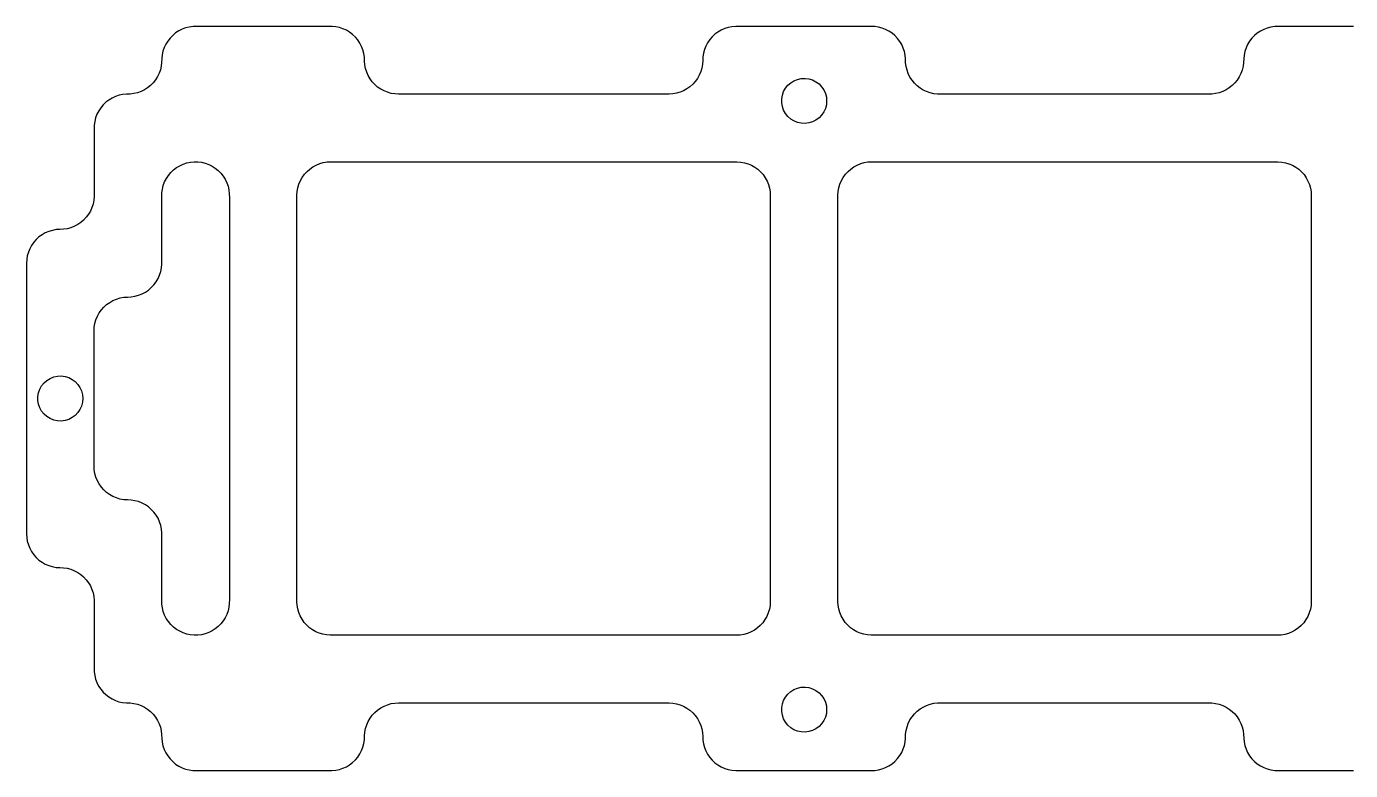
# Model space of a CAD drawing. Header units: millimetres. Extents: x -294.3 to -218.7, y -179.1 to -105.3.
# Drawn here: x -294.3 to -259.06, y -179.1 to -159.3 of the extents above; entities that cross this region are included whole.
import ezdxf

# ---------------------------------------------------------------- set-up
doc = ezdxf.new("R2010")
doc.units = ezdxf.units.MM

msp = doc.modelspace()

# ---------------------------------------------------------------- linework, layer by layer
for points in [[(-258.975, -159.3), (-259.075, -159.3), (-259.175, -159.3), (-259.275, -159.3), (-259.375, -159.3), (-259.475, -159.3), (-259.575, -159.3), (-259.675, -159.3), (-259.775, -159.3), (-259.875, -159.3), (-259.975, -159.3), (-260.075, -159.3), (-260.175, -159.3), (-260.275, -159.3), (-260.375, -159.3), (-260.475, -159.3), (-260.575, -159.3), (-260.675, -159.3), (-260.775, -159.3), (-260.875, -159.3), (-260.975, -159.3), (-261.075, -159.303), (-261.174, -159.317), (-261.271, -159.342), (-261.364, -159.377), (-261.453, -159.422), (-261.537, -159.478), (-261.613, -159.541), (-261.683, -159.614), (-261.744, -159.693), (-261.795, -159.778), (-261.837, -159.869), (-261.869, -159.964), (-261.889, -160.062), (-261.899, -160.161), (-261.902, -160.261), (-261.914, -160.36), (-261.938, -160.458), (-261.972, -160.552), (-262.016, -160.641), (-262.069, -160.726), (-262.132, -160.803), (-262.203, -160.874), (-262.282, -160.936), (-262.366, -160.989), (-262.457, -161.032), (-262.551, -161.065), (-262.648, -161.087), (-262.748, -161.098), (-262.848, -161.1), (-262.948, -161.1), (-263.048, -161.1), (-263.148, -161.1), (-263.248, -161.1), (-263.348, -161.1), (-263.448, -161.1), (-263.548, -161.1), (-263.648, -161.1), (-263.748, -161.1), (-263.848, -161.1), (-263.948, -161.1), (-264.048, -161.1), (-264.148, -161.1), (-264.248, -161.1), (-264.348, -161.1), (-264.448, -161.1), (-264.548, -161.1), (-264.648, -161.1), (-264.748, -161.1), (-264.848, -161.1), (-264.948, -161.1), (-265.048, -161.1), (-265.148, -161.1), (-265.248, -161.1), (-265.348, -161.1), (-265.448, -161.1), (-265.548, -161.1), (-265.648, -161.1), (-265.748, -161.1), (-265.848, -161.1), (-265.948, -161.1), (-266.048, -161.1), (-266.148, -161.1), (-266.248, -161.1), (-266.348, -161.1), (-266.448, -161.1), (-266.548, -161.1), (-266.648, -161.1), (-266.748, -161.1), (-266.848, -161.1), (-266.948, -161.1), (-267.048, -161.1), (-267.148, -161.1), (-267.248, -161.1), (-267.348, -161.1), (-267.448, -161.1), (-267.548, -161.1), (-267.648, -161.1), (-267.748, -161.1), (-267.848, -161.1), (-267.948, -161.1), (-268.048, -161.1), (-268.148, -161.1), (-268.248, -161.1), (-268.348, -161.1), (-268.448, -161.1), (-268.548, -161.1), (-268.648, -161.1), (-268.748, -161.1), (-268.848, -161.1), (-268.948, -161.1), (-269.048, -161.1), (-269.148, -161.1), (-269.248, -161.1), (-269.348, -161.1), (-269.448, -161.1), (-269.548, -161.1), (-269.648, -161.1), (-269.748, -161.1), (-269.848, -161.1), (-269.948, -161.1), (-270.048, -161.099), (-270.148, -161.088), (-270.245, -161.066), (-270.34, -161.033), (-270.43, -160.991), (-270.515, -160.938), (-270.594, -160.876), (-270.665, -160.806), (-270.728, -160.729), (-270.782, -160.645), (-270.827, -160.555), (-270.861, -160.462), (-270.885, -160.364), (-270.898, -160.265), (-270.901, -160.165), (-270.91, -160.066), (-270.93, -159.968), (-270.961, -159.873), (-271.003, -159.782), (-271.054, -159.696), (-271.115, -159.617), (-271.184, -159.544), (-271.26, -159.48), (-271.343, -159.425), (-271.432, -159.379), (-271.525, -159.343), (-271.622, -159.318), (-271.721, -159.303), (-271.821, -159.3), (-271.921, -159.3), (-272.021, -159.3), (-272.121, -159.3), (-272.221, -159.3), (-272.321, -159.3), (-272.421, -159.3), (-272.521, -159.3), (-272.621, -159.3), (-272.721, -159.3), (-272.821, -159.3), (-272.921, -159.3), (-273.021, -159.3), (-273.121, -159.3), (-273.221, -159.3), (-273.321, -159.3), (-273.421, -159.3), (-273.521, -159.3), (-273.621, -159.3), (-273.721, -159.3), (-273.821, -159.3), (-273.921, -159.3), (-274.021, -159.3), (-274.121, -159.3), (-274.221, -159.3), (-274.321, -159.3), (-274.421, -159.3), (-274.521, -159.3), (-274.621, -159.3), (-274.721, -159.3), (-274.821, -159.3), (-274.921, -159.3), (-275.021, -159.3), (-275.121, -159.3), (-275.221, -159.3), (-275.321, -159.3), (-275.421, -159.3), (-275.521, -159.308), (-275.619, -159.327), (-275.714, -159.357), (-275.806, -159.397), (-275.893, -159.447), (-275.973, -159.506), (-276.047, -159.574), (-276.112, -159.649), (-276.169, -159.732), (-276.216, -159.82), (-276.253, -159.913), (-276.28, -160.009), (-276.295, -160.108), (-276.3, -160.208), (-276.306, -160.307), (-276.324, -160.406), (-276.352, -160.502), (-276.391, -160.594), (-276.439, -160.681), (-276.497, -160.763), (-276.564, -160.837), (-276.639, -160.904), (-276.72, -160.961), (-276.808, -161.01), (-276.9, -161.048), (-276.996, -161.077), (-277.094, -161.094), (-277.194, -161.1), (-277.294, -161.1), (-277.394, -161.1), (-277.494, -161.1), (-277.594, -161.1), (-277.694, -161.1), (-277.794, -161.1), (-277.894, -161.1), (-277.994, -161.1), (-278.094, -161.1), (-278.194, -161.1), (-278.294, -161.1), (-278.394, -161.1), (-278.494, -161.1), (-278.594, -161.1), (-278.694, -161.1), (-278.794, -161.1), (-278.894, -161.1), (-278.994, -161.1), (-279.094, -161.1), (-279.194, -161.1), (-279.294, -161.1), (-279.394, -161.1), (-279.494, -161.1), (-279.594, -161.1), (-279.694, -161.1), (-279.794, -161.1), (-279.894, -161.1), (-279.994, -161.1), (-280.094, -161.1), (-280.194, -161.1), (-280.294, -161.1), (-280.394, -161.1), (-280.494, -161.1), (-280.594, -161.1), (-280.694, -161.1), (-280.794, -161.1), (-280.894, -161.1), (-280.994, -161.1), (-281.094, -161.1), (-281.194, -161.1), (-281.294, -161.1), (-281.394, -161.1), (-281.494, -161.1), (-281.594, -161.1), (-281.694, -161.1), (-281.794, -161.1), (-281.894, -161.1), (-281.994, -161.1), (-282.094, -161.1), (-282.194, -161.1), (-282.294, -161.1), (-282.394, -161.1), (-282.494, -161.1), (-282.594, -161.1), (-282.694, -161.1), (-282.794, -161.1), (-282.894, -161.1), (-282.994, -161.1), (-283.094, -161.1), (-283.194, -161.1), (-283.294, -161.1), (-283.394, -161.1), (-283.494, -161.1), (-283.594, -161.1), (-283.694, -161.1), (-283.794, -161.1), (-283.894, -161.1), (-283.994, -161.1), (-284.094, -161.1), (-284.194, -161.1), (-284.294, -161.1), (-284.394, -161.1), (-284.494, -161.095), (-284.593, -161.079), (-284.689, -161.052), (-284.782, -161.015), (-284.87, -160.968), (-284.952, -160.911), (-285.028, -160.845), (-285.095, -160.771), (-285.154, -160.691), (-285.204, -160.604), (-285.244, -160.512), (-285.273, -160.417), (-285.292, -160.319), (-285.3, -160.219), (-285.304, -160.119), (-285.318, -160.02), (-285.343, -159.924), (-285.379, -159.83), (-285.425, -159.742), (-285.481, -159.659), (-285.546, -159.582), (-285.618, -159.513), (-285.698, -159.453), (-285.784, -159.402), (-285.875, -159.361), (-285.97, -159.33), (-286.068, -159.31), (-286.167, -159.301), (-286.267, -159.3), (-286.367, -159.3), (-286.467, -159.3), (-286.567, -159.3), (-286.667, -159.3), (-286.767, -159.3), (-286.867, -159.3), (-286.967, -159.3), (-287.067, -159.3), (-287.167, -159.3), (-287.267, -159.3), (-287.367, -159.3), (-287.467, -159.3), (-287.567, -159.3), (-287.667, -159.3), (-287.767, -159.3), (-287.867, -159.3), (-287.967, -159.3), (-288.067, -159.3), (-288.167, -159.3), (-288.267, -159.3), (-288.367, -159.3), (-288.467, -159.3), (-288.567, -159.3), (-288.667, -159.3), (-288.767, -159.3), (-288.867, -159.3), (-288.967, -159.3), (-289.067, -159.3), (-289.167, -159.3), (-289.267, -159.3), (-289.367, -159.3), (-289.467, -159.3), (-289.568, -159.3), (-289.668, -159.3), (-289.768, -159.3), (-289.867, -159.303), (-289.967, -159.316), (-290.064, -159.339), (-290.157, -159.374), (-290.247, -159.419), (-290.331, -159.473), (-290.408, -159.536), (-290.478, -159.608), (-290.539, -159.687), (-290.592, -159.772), (-290.634, -159.862), (-290.667, -159.957), (-290.688, -160.055), (-290.699, -160.154), (-290.702, -160.254), (-290.713, -160.353), (-290.736, -160.451), (-290.769, -160.545), (-290.812, -160.635), (-290.865, -160.72), (-290.927, -160.798), (-290.998, -160.869), (-291.076, -160.931), (-291.16, -160.985), (-291.25, -161.029), (-291.344, -161.063), (-291.441, -161.086), (-291.54, -161.098), (-291.64, -161.101), (-291.74, -161.111), (-291.837, -161.132), (-291.932, -161.164), (-292.023, -161.206), (-292.108, -161.257), (-292.188, -161.318), (-292.26, -161.388), (-292.323, -161.465), (-292.378, -161.548), (-292.424, -161.637), (-292.459, -161.731), (-292.483, -161.828), (-292.497, -161.927), (-292.5, -162.027), (-292.5, -162.127), (-292.5, -162.227), (-292.5, -162.327), (-292.5, -162.427), (-292.5, -162.527), (-292.5, -162.627), (-292.5, -162.727), (-292.5, -162.827), (-292.5, -162.927), (-292.5, -163.027), (-292.5, -163.127), (-292.5, -163.227), (-292.5, -163.327), (-292.5, -163.427), (-292.5, -163.527), (-292.5, -163.627), (-292.5, -163.727), (-292.5, -163.827), (-292.509, -163.926), (-292.528, -164.024), (-292.559, -164.12), (-292.599, -164.211), (-292.65, -164.297), (-292.71, -164.377), (-292.778, -164.45), (-292.854, -164.515), (-292.937, -164.571), (-293.025, -164.618), (-293.118, -164.655), (-293.215, -164.681), (-293.313, -164.696), (-293.413, -164.7), (-293.513, -164.707), (-293.611, -164.725), (-293.707, -164.754), (-293.799, -164.793), (-293.886, -164.842), (-293.967, -164.901), (-294.041, -164.968), (-294.107, -165.043), (-294.164, -165.125), (-294.212, -165.213), (-294.25, -165.305), (-294.278, -165.401), (-294.294, -165.5), (-294.3, -165.6), (-294.3, -165.7), (-294.3, -165.8), (-294.3, -165.9), (-294.3, -166), (-294.3, -166.1), (-294.3, -166.2), (-294.3, -166.3), (-294.3, -166.4), (-294.3, -166.5), (-294.3, -166.6), (-294.3, -166.7), (-294.3, -166.8), (-294.3, -166.9), (-294.3, -167), (-294.3, -167.1), (-294.3, -167.2), (-294.3, -167.3), (-294.3, -167.4), (-294.3, -167.5), (-294.3, -167.6), (-294.3, -167.7), (-294.3, -167.8), (-294.3, -167.9), (-294.3, -168), (-294.3, -168.1), (-294.3, -168.2), (-294.3, -168.3), (-294.3, -168.4), (-294.3, -168.5), (-294.3, -168.6), (-294.3, -168.7), (-294.3, -168.8), (-294.3, -168.9), (-294.3, -169), (-294.3, -169.1), (-294.3, -169.2), (-294.3, -169.3), (-294.3, -169.4), (-294.3, -169.5), (-294.3, -169.6), (-294.3, -169.7), (-294.3, -169.8), (-294.3, -169.9), (-294.3, -170), (-294.3, -170.1), (-294.3, -170.2), (-294.3, -170.3), (-294.3, -170.4), (-294.3, -170.5), (-294.3, -170.6), (-294.3, -170.7), (-294.3, -170.8), (-294.3, -170.9), (-294.3, -171), (-294.3, -171.1), (-294.3, -171.2), (-294.3, -171.3), (-294.3, -171.4), (-294.3, -171.5), (-294.3, -171.6), (-294.3, -171.7), (-294.3, -171.8), (-294.3, -171.9)], [(-273.001, -161.28), (-273.009, -161.381), (-273.035, -161.48), (-273.077, -161.572), (-273.134, -161.657), (-273.204, -161.73), (-273.286, -161.79), (-273.377, -161.836), (-273.474, -161.866), (-273.575, -161.879), (-273.676, -161.875), (-273.776, -161.853), (-273.87, -161.815), (-273.956, -161.762), (-274.033, -161.695), (-274.097, -161.616), (-274.146, -161.527), (-274.18, -161.431), (-274.197, -161.331), (-274.197, -161.229), (-274.18, -161.129), (-274.146, -161.033), (-274.097, -160.944), (-274.033, -160.865), (-273.956, -160.798), (-273.87, -160.745), (-273.776, -160.707), (-273.676, -160.685), (-273.575, -160.681), (-273.474, -160.694), (-273.377, -160.724), (-273.286, -160.77), (-273.204, -160.83), (-273.134, -160.903), (-273.077, -160.988), (-273.035, -161.08), (-273.009, -161.179), (-273.001, -161.28)], [(-292.5, -171), (-292.5, -170.9), (-292.5, -170.8), (-292.5, -170.7), (-292.5, -170.6), (-292.5, -170.5), (-292.5, -170.4), (-292.5, -170.3), (-292.5, -170.2), (-292.5, -170.1), (-292.5, -170), (-292.5, -169.9), (-292.5, -169.8), (-292.5, -169.7), (-292.5, -169.6), (-292.5, -169.5), (-292.5, -169.399), (-292.5, -169.299), (-292.5, -169.199), (-292.5, -169.099), (-292.5, -168.999), (-292.5, -168.899), (-292.5, -168.799), (-292.5, -168.699), (-292.5, -168.599), (-292.5, -168.499), (-292.5, -168.399), (-292.5, -168.299), (-292.5, -168.199), (-292.5, -168.099), (-292.5, -167.999), (-292.5, -167.899), (-292.5, -167.799), (-292.5, -167.699), (-292.5, -167.599), (-292.5, -167.499), (-292.5, -167.399), (-292.494, -167.299), (-292.478, -167.2), (-292.45, -167.104), (-292.412, -167.012), (-292.364, -166.924), (-292.306, -166.842), (-292.24, -166.767), (-292.166, -166.7), (-292.085, -166.642), (-291.998, -166.593), (-291.906, -166.554), (-291.81, -166.525), (-291.712, -166.507), (-291.612, -166.5), (-291.512, -166.496), (-291.413, -166.48), (-291.317, -166.454), (-291.224, -166.418), (-291.135, -166.371), (-291.053, -166.315), (-290.977, -166.249), (-290.909, -166.176), (-290.849, -166.096), (-290.799, -166.01), (-290.758, -165.918), (-290.728, -165.823), (-290.709, -165.725), (-290.7, -165.625), (-290.7, -165.525), (-290.7, -165.425), (-290.7, -165.325), (-290.7, -165.225), (-290.7, -165.125), (-290.7, -165.025), (-290.7, -164.925), (-290.7, -164.825), (-290.7, -164.725), (-290.7, -164.625), (-290.7, -164.525), (-290.7, -164.425), (-290.7, -164.325), (-290.7, -164.225), (-290.7, -164.125), (-290.7, -164.025), (-290.7, -163.925), (-290.7, -163.825), (-290.697, -163.725), (-290.683, -163.626), (-290.658, -163.529), (-290.623, -163.435), (-290.577, -163.346), (-290.522, -163.263), (-290.458, -163.186), (-290.386, -163.117), (-290.307, -163.056), (-290.221, -163.005), (-290.13, -162.963), (-290.035, -162.931), (-289.937, -162.911), (-289.838, -162.901), (-289.738, -162.902), (-289.639, -162.915), (-289.542, -162.938), (-289.448, -162.972), (-289.358, -163.016), (-289.274, -163.07), (-289.196, -163.133), (-289.126, -163.204), (-289.064, -163.282), (-289.011, -163.367), (-288.968, -163.458), (-288.935, -163.552), (-288.913, -163.649), (-288.901, -163.749), (-288.9, -163.849), (-288.9, -163.949), (-288.9, -164.049), (-288.9, -164.149), (-288.9, -164.249), (-288.9, -164.349), (-288.9, -164.449), (-288.9, -164.549), (-288.9, -164.649), (-288.9, -164.749), (-288.9, -164.849), (-288.9, -164.949), (-288.9, -165.049), (-288.9, -165.149), (-288.9, -165.249), (-288.9, -165.349), (-288.9, -165.449), (-288.9, -165.549), (-288.9, -165.649), (-288.9, -165.749), (-288.9, -165.849), (-288.9, -165.95), (-288.9, -166.05), (-288.9, -166.15), (-288.9, -166.25), (-288.9, -166.35), (-288.9, -166.45), (-288.9, -166.55), (-288.9, -166.65), (-288.9, -166.75), (-288.9, -166.85), (-288.9, -166.95), (-288.9, -167.05), (-288.9, -167.15), (-288.9, -167.25), (-288.9, -167.35), (-288.9, -167.45), (-288.9, -167.55), (-288.9, -167.65), (-288.9, -167.75), (-288.9, -167.85), (-288.9, -167.95), (-288.9, -168.05), (-288.9, -168.15), (-288.9, -168.25), (-288.9, -168.35), (-288.9, -168.45), (-288.9, -168.55), (-288.9, -168.65), (-288.9, -168.75), (-288.9, -168.85), (-288.9, -168.951), (-288.9, -169.051), (-288.9, -169.151), (-288.9, -169.251), (-288.9, -169.351), (-288.9, -169.451), (-288.9, -169.551), (-288.9, -169.651), (-288.9, -169.751), (-288.9, -169.851), (-288.9, -169.951), (-288.9, -170.051), (-288.9, -170.151), (-288.9, -170.251), (-288.9, -170.351), (-288.9, -170.451), (-288.9, -170.551), (-288.9, -170.651), (-288.9, -170.751), (-288.9, -170.851), (-288.9, -170.951), (-288.9, -171.051), (-288.9, -171.151), (-288.9, -171.251), (-288.9, -171.351), (-288.9, -171.451), (-288.9, -171.551), (-288.9, -171.651), (-288.9, -171.751), (-288.9, -171.851), (-288.9, -171.952), (-288.9, -172.052), (-288.9, -172.152), (-288.9, -172.252), (-288.9, -172.352), (-288.9, -172.452), (-288.9, -172.552), (-288.9, -172.652), (-288.9, -172.752), (-288.9, -172.852), (-288.9, -172.952), (-288.9, -173.052), (-288.9, -173.152), (-288.9, -173.252), (-288.9, -173.352), (-288.9, -173.452), (-288.9, -173.552), (-288.9, -173.652), (-288.9, -173.752), (-288.9, -173.852), (-288.9, -173.952), (-288.9, -174.052), (-288.9, -174.152), (-288.9, -174.252), (-288.9, -174.352), (-288.9, -174.452), (-288.9, -174.552), (-288.902, -174.652), (-288.913, -174.752), (-288.935, -174.849), (-288.968, -174.944), (-289.011, -175.034), (-289.064, -175.119), (-289.126, -175.197), (-289.197, -175.268), (-289.275, -175.331), (-289.359, -175.384), (-289.449, -175.429), (-289.543, -175.462), (-289.64, -175.486), (-289.739, -175.498), (-289.839, -175.499), (-289.939, -175.489), (-290.036, -175.468), (-290.131, -175.437), (-290.222, -175.395), (-290.308, -175.343), (-290.387, -175.282), (-290.459, -175.213), (-290.523, -175.136), (-290.578, -175.053), (-290.623, -174.964), (-290.659, -174.87), (-290.683, -174.773), (-290.697, -174.674), (-290.7, -174.574), (-290.7, -174.474), (-290.7, -174.374), (-290.7, -174.274), (-290.7, -174.174), (-290.7, -174.074), (-290.7, -173.974), (-290.7, -173.874), (-290.7, -173.774), (-290.7, -173.674), (-290.7, -173.574), (-290.7, -173.474), (-290.7, -173.374), (-290.7, -173.274), (-290.7, -173.174), (-290.7, -173.074), (-290.7, -172.974), (-290.7, -172.874), (-290.7, -172.774), (-290.709, -172.674), (-290.728, -172.576), (-290.759, -172.481), (-290.799, -172.389), (-290.85, -172.303), (-290.91, -172.223), (-290.978, -172.15), (-291.054, -172.085), (-291.136, -172.029), (-291.225, -171.982), (-291.318, -171.945), (-291.415, -171.919), (-291.513, -171.904), (-291.613, -171.9), (-291.713, -171.893), (-291.811, -171.875), (-291.907, -171.846), (-291.999, -171.807), (-292.086, -171.757), (-292.167, -171.699), (-292.241, -171.632), (-292.307, -171.557), (-292.365, -171.475), (-292.413, -171.387), (-292.45, -171.295), (-292.478, -171.198), (-292.494, -171.1), (-292.5, -171)], [(-287.1, -174.6), (-287.1, -174.5), (-287.1, -174.4), (-287.1, -174.3), (-287.1, -174.2), (-287.1, -174.099), (-287.1, -173.999), (-287.1, -173.899), (-287.1, -173.799), (-287.1, -173.699), (-287.1, -173.599), (-287.1, -173.499), (-287.1, -173.399), (-287.1, -173.299), (-287.1, -173.198), (-287.1, -173.098), (-287.1, -172.998), (-287.1, -172.898), (-287.1, -172.798), (-287.1, -172.698), (-287.1, -172.598), (-287.1, -172.498), (-287.1, -172.398), (-287.1, -172.297), (-287.1, -172.197), (-287.1, -172.097), (-287.1, -171.997), (-287.1, -171.897), (-287.1, -171.797), (-287.1, -171.697), (-287.1, -171.597), (-287.1, -171.497), (-287.1, -171.396), (-287.1, -171.296), (-287.1, -171.196), (-287.1, -171.096), (-287.1, -170.996), (-287.1, -170.896), (-287.1, -170.796), (-287.1, -170.696), (-287.1, -170.596), (-287.1, -170.495), (-287.1, -170.395), (-287.1, -170.295), (-287.1, -170.195), (-287.1, -170.095), (-287.1, -169.995), (-287.1, -169.895), (-287.1, -169.795), (-287.1, -169.694), (-287.1, -169.594), (-287.1, -169.494), (-287.1, -169.394), (-287.1, -169.294), (-287.1, -169.194), (-287.1, -169.094), (-287.1, -168.994), (-287.1, -168.894), (-287.1, -168.793), (-287.1, -168.693), (-287.1, -168.593), (-287.1, -168.493), (-287.1, -168.393), (-287.1, -168.293), (-287.1, -168.193), (-287.1, -168.093), (-287.1, -167.993), (-287.1, -167.892), (-287.1, -167.792), (-287.1, -167.692), (-287.1, -167.592), (-287.1, -167.492), (-287.1, -167.392), (-287.1, -167.292), (-287.1, -167.192), (-287.1, -167.092), (-287.1, -166.991), (-287.1, -166.891), (-287.1, -166.791), (-287.1, -166.691), (-287.1, -166.591), (-287.1, -166.491), (-287.1, -166.391), (-287.1, -166.291), (-287.1, -166.191), (-287.1, -166.09), (-287.1, -165.99), (-287.1, -165.89), (-287.1, -165.79), (-287.1, -165.69), (-287.1, -165.59), (-287.1, -165.49), (-287.1, -165.39), (-287.1, -165.29), (-287.1, -165.189), (-287.1, -165.089), (-287.1, -164.989), (-287.1, -164.889), (-287.1, -164.789), (-287.1, -164.689), (-287.1, -164.589), (-287.1, -164.489), (-287.1, -164.389), (-287.1, -164.288), (-287.1, -164.188), (-287.1, -164.088), (-287.1, -163.988), (-287.1, -163.888), (-287.1, -163.788), (-287.093, -163.688), (-287.075, -163.59), (-287.046, -163.494), (-287.007, -163.402), (-286.958, -163.315), (-286.899, -163.233), (-286.832, -163.159), (-286.757, -163.093), (-286.675, -163.036), (-286.587, -162.988), (-286.495, -162.95), (-286.399, -162.922), (-286.3, -162.906), (-286.2, -162.9), (-286.1, -162.9), (-286, -162.9), (-285.9, -162.9), (-285.8, -162.9), (-285.699, -162.9), (-285.599, -162.9), (-285.499, -162.9), (-285.399, -162.9), (-285.299, -162.9), (-285.199, -162.9), (-285.099, -162.9), (-284.999, -162.9), (-284.899, -162.9), (-284.798, -162.9), (-284.698, -162.9), (-284.598, -162.9), (-284.498, -162.9), (-284.398, -162.9), (-284.298, -162.9), (-284.198, -162.9), (-284.098, -162.9), (-283.998, -162.9), (-283.897, -162.9), (-283.797, -162.9), (-283.697, -162.9), (-283.597, -162.9), (-283.497, -162.9), (-283.397, -162.9), (-283.297, -162.9), (-283.197, -162.9), (-283.097, -162.9), (-282.996, -162.9), (-282.896, -162.9), (-282.796, -162.9), (-282.696, -162.9), (-282.596, -162.9), (-282.496, -162.9), (-282.396, -162.9), (-282.296, -162.9), (-282.196, -162.9), (-282.095, -162.9), (-281.995, -162.9), (-281.895, -162.9), (-281.795, -162.9), (-281.695, -162.9), (-281.595, -162.9), (-281.495, -162.9), (-281.395, -162.9), (-281.294, -162.9), (-281.194, -162.9), (-281.094, -162.9), (-280.994, -162.9), (-280.894, -162.9), (-280.794, -162.9), (-280.694, -162.9), (-280.594, -162.9), (-280.494, -162.9), (-280.393, -162.9), (-280.293, -162.9), (-280.193, -162.9), (-280.093, -162.9), (-279.993, -162.9), (-279.893, -162.9), (-279.793, -162.9), (-279.693, -162.9), (-279.593, -162.9), (-279.492, -162.9), (-279.392, -162.9), (-279.292, -162.9), (-279.192, -162.9), (-279.092, -162.9), (-278.992, -162.9), (-278.892, -162.9), (-278.792, -162.9), (-278.692, -162.9), (-278.591, -162.9), (-278.491, -162.9), (-278.391, -162.9), (-278.291, -162.9), (-278.191, -162.9), (-278.091, -162.9), (-277.991, -162.9), (-277.891, -162.9), (-277.791, -162.9), (-277.69, -162.9), (-277.59, -162.9), (-277.49, -162.9), (-277.39, -162.9), (-277.29, -162.9), (-277.19, -162.9), (-277.09, -162.9), (-276.99, -162.9), (-276.89, -162.9), (-276.789, -162.9), (-276.689, -162.9), (-276.589, -162.9), (-276.489, -162.9), (-276.389, -162.9), (-276.289, -162.9), (-276.189, -162.9), (-276.089, -162.9), (-275.989, -162.9), (-275.888, -162.9), (-275.788, -162.9), (-275.688, -162.9), (-275.588, -162.9), (-275.488, -162.9), (-275.388, -162.9), (-275.288, -162.907), (-275.19, -162.925), (-275.094, -162.954), (-275.002, -162.993), (-274.915, -163.042), (-274.833, -163.101), (-274.759, -163.168), (-274.693, -163.243), (-274.636, -163.325), (-274.588, -163.413), (-274.55, -163.505), (-274.522, -163.601), (-274.506, -163.7), (-274.5, -163.8), (-274.5, -163.9), (-274.5, -164), (-274.5, -164.1), (-274.5, -164.2), (-274.5, -164.301), (-274.5, -164.401), (-274.5, -164.501), (-274.5, -164.601), (-274.5, -164.701), (-274.5, -164.801), (-274.5, -164.901), (-274.5, -165.001), (-274.5, -165.101), (-274.5, -165.202), (-274.5, -165.302), (-274.5, -165.402), (-274.5, -165.502), (-274.5, -165.602), (-274.5, -165.702), (-274.5, -165.802), (-274.5, -165.902), (-274.5, -166.002), (-274.5, -166.103), (-274.5, -166.203), (-274.5, -166.303), (-274.5, -166.403), (-274.5, -166.503), (-274.5, -166.603), (-274.5, -166.703), (-274.5, -166.803), (-274.5, -166.903), (-274.5, -167.004), (-274.5, -167.104), (-274.5, -167.204), (-274.5, -167.304), (-274.5, -167.404), (-274.5, -167.504), (-274.5, -167.604), (-274.5, -167.704), (-274.5, -167.804), (-274.5, -167.905), (-274.5, -168.005), (-274.5, -168.105), (-274.5, -168.205), (-274.5, -168.305), (-274.5, -168.405), (-274.5, -168.505), (-274.5, -168.605), (-274.5, -168.706), (-274.5, -168.806), (-274.5, -168.906), (-274.5, -169.006), (-274.5, -169.106), (-274.5, -169.206), (-274.5, -169.306), (-274.5, -169.406), (-274.5, -169.506), (-274.5, -169.607), (-274.5, -169.707), (-274.5, -169.807), (-274.5, -169.907), (-274.5, -170.007), (-274.5, -170.107), (-274.5, -170.207), (-274.5, -170.307), (-274.5, -170.407), (-274.5, -170.508), (-274.5, -170.608), (-274.5, -170.708), (-274.5, -170.808), (-274.5, -170.908), (-274.5, -171.008), (-274.5, -171.108), (-274.5, -171.208), (-274.5, -171.308), (-274.5, -171.409), (-274.5, -171.509), (-274.5, -171.609), (-274.5, -171.709), (-274.5, -171.809), (-274.5, -171.909), (-274.5, -172.009), (-274.5, -172.109), (-274.5, -172.209), (-274.5, -172.31), (-274.5, -172.41), (-274.5, -172.51), (-274.5, -172.61), (-274.5, -172.71), (-274.5, -172.81), (-274.5, -172.91), (-274.5, -173.01), (-274.5, -173.11), (-274.5, -173.211), (-274.5, -173.311), (-274.5, -173.411), (-274.5, -173.511), (-274.5, -173.611), (-274.5, -173.711), (-274.5, -173.811), (-274.5, -173.911), (-274.5, -174.011), (-274.5, -174.112), (-274.5, -174.212), (-274.5, -174.312), (-274.5, -174.412), (-274.5, -174.512), (-274.5, -174.612), (-274.507, -174.712), (-274.525, -174.81), (-274.554, -174.906), (-274.593, -174.998), (-274.642, -175.085), (-274.701, -175.167), (-274.768, -175.241), (-274.843, -175.307), (-274.925, -175.364), (-275.013, -175.412), (-275.105, -175.45), (-275.201, -175.478), (-275.3, -175.494), (-275.4, -175.5), (-275.5, -175.5), (-275.6, -175.5), (-275.7, -175.5), (-275.8, -175.5), (-275.901, -175.5), (-276.001, -175.5), (-276.101, -175.5), (-276.201, -175.5), (-276.301, -175.5), (-276.401, -175.5), (-276.501, -175.5), (-276.601, -175.5), (-276.701, -175.5), (-276.802, -175.5), (-276.902, -175.5), (-277.002, -175.5), (-277.102, -175.5), (-277.202, -175.5), (-277.302, -175.5), (-277.402, -175.5), (-277.502, -175.5), (-277.602, -175.5), (-277.703, -175.5), (-277.803, -175.5), (-277.903, -175.5), (-278.003, -175.5), (-278.103, -175.5), (-278.203, -175.5), (-278.303, -175.5), (-278.403, -175.5), (-278.503, -175.5), (-278.604, -175.5), (-278.704, -175.5), (-278.804, -175.5), (-278.904, -175.5), (-279.004, -175.5), (-279.104, -175.5), (-279.204, -175.5), (-279.304, -175.5), (-279.404, -175.5), (-279.505, -175.5), (-279.605, -175.5), (-279.705, -175.5), (-279.805, -175.5), (-279.905, -175.5), (-280.005, -175.5), (-280.105, -175.5), (-280.205, -175.5), (-280.306, -175.5), (-280.406, -175.5), (-280.506, -175.5), (-280.606, -175.5), (-280.706, -175.5), (-280.806, -175.5), (-280.906, -175.5), (-281.006, -175.5), (-281.106, -175.5), (-281.207, -175.5), (-281.307, -175.5), (-281.407, -175.5), (-281.507, -175.5), (-281.607, -175.5), (-281.707, -175.5), (-281.807, -175.5), (-281.907, -175.5), (-282.007, -175.5), (-282.108, -175.5), (-282.208, -175.5), (-282.308, -175.5), (-282.408, -175.5), (-282.508, -175.5), (-282.608, -175.5), (-282.708, -175.5), (-282.808, -175.5), (-282.908, -175.5), (-283.009, -175.5), (-283.109, -175.5), (-283.209, -175.5), (-283.309, -175.5), (-283.409, -175.5), (-283.509, -175.5), (-283.609, -175.5), (-283.709, -175.5), (-283.809, -175.5), (-283.91, -175.5), (-284.01, -175.5), (-284.11, -175.5), (-284.21, -175.5), (-284.31, -175.5), (-284.41, -175.5), (-284.51, -175.5), (-284.61, -175.5), (-284.71, -175.5), (-284.811, -175.5), (-284.911, -175.5), (-285.011, -175.5), (-285.111, -175.5), (-285.211, -175.5), (-285.311, -175.5), (-285.411, -175.5), (-285.511, -175.5), (-285.611, -175.5), (-285.712, -175.5), (-285.812, -175.5), (-285.912, -175.5), (-286.012, -175.5), (-286.112, -175.5), (-286.212, -175.5), (-286.312, -175.493), (-286.41, -175.475), (-286.506, -175.446), (-286.598, -175.407), (-286.685, -175.358), (-286.767, -175.299), (-286.841, -175.232), (-286.907, -175.157), (-286.964, -175.075), (-287.012, -174.987), (-287.05, -174.895), (-287.078, -174.799), (-287.094, -174.7), (-287.1, -174.6)], [(-272.7, -174.6), (-272.7, -174.5), (-272.7, -174.4), (-272.7, -174.3), (-272.7, -174.2), (-272.7, -174.099), (-272.7, -173.999), (-272.7, -173.899), (-272.7, -173.799), (-272.7, -173.699), (-272.7, -173.599), (-272.7, -173.499), (-272.7, -173.399), (-272.7, -173.299), (-272.7, -173.198), (-272.7, -173.098), (-272.7, -172.998), (-272.7, -172.898), (-272.7, -172.798), (-272.7, -172.698), (-272.7, -172.598), (-272.7, -172.498), (-272.7, -172.398), (-272.7, -172.297), (-272.7, -172.197), (-272.7, -172.097), (-272.7, -171.997), (-272.7, -171.897), (-272.7, -171.797), (-272.7, -171.697), (-272.7, -171.597), (-272.7, -171.497), (-272.7, -171.396), (-272.7, -171.296), (-272.7, -171.196), (-272.7, -171.096), (-272.7, -170.996), (-272.7, -170.896), (-272.7, -170.796), (-272.7, -170.696), (-272.7, -170.596), (-272.7, -170.495), (-272.7, -170.395), (-272.7, -170.295), (-272.7, -170.195), (-272.7, -170.095), (-272.7, -169.995), (-272.7, -169.895), (-272.7, -169.795), (-272.7, -169.694), (-272.7, -169.594), (-272.7, -169.494), (-272.7, -169.394), (-272.7, -169.294), (-272.7, -169.194), (-272.7, -169.094), (-272.7, -168.994), (-272.7, -168.894), (-272.7, -168.793), (-272.7, -168.693), (-272.7, -168.593), (-272.7, -168.493), (-272.7, -168.393), (-272.7, -168.293), (-272.7, -168.193), (-272.7, -168.093), (-272.7, -167.993), (-272.7, -167.892), (-272.7, -167.792), (-272.7, -167.692), (-272.7, -167.592), (-272.7, -167.492), (-272.7, -167.392), (-272.7, -167.292), (-272.7, -167.192), (-272.7, -167.092), (-272.7, -166.991), (-272.7, -166.891), (-272.7, -166.791), (-272.7, -166.691), (-272.7, -166.591), (-272.7, -166.491), (-272.7, -166.391), (-272.7, -166.291), (-272.7, -166.191), (-272.7, -166.09), (-272.7, -165.99), (-272.7, -165.89), (-272.7, -165.79), (-272.7, -165.69), (-272.7, -165.59), (-272.7, -165.49), (-272.7, -165.39), (-272.7, -165.29), (-272.7, -165.189), (-272.7, -165.089), (-272.7, -164.989), (-272.7, -164.889), (-272.7, -164.789), (-272.7, -164.689), (-272.7, -164.589), (-272.7, -164.489), (-272.7, -164.389), (-272.7, -164.288), (-272.7, -164.188), (-272.7, -164.088), (-272.7, -163.988), (-272.7, -163.888), (-272.7, -163.788), (-272.693, -163.688), (-272.675, -163.59), (-272.646, -163.494), (-272.607, -163.402), (-272.558, -163.315), (-272.499, -163.233), (-272.432, -163.159), (-272.357, -163.093), (-272.275, -163.036), (-272.187, -162.988), (-272.095, -162.95), (-271.999, -162.922), (-271.9, -162.906), (-271.8, -162.9), (-271.7, -162.9), (-271.6, -162.9), (-271.5, -162.9), (-271.4, -162.9), (-271.299, -162.9), (-271.199, -162.9), (-271.099, -162.9), (-270.999, -162.9), (-270.899, -162.9), (-270.799, -162.9), (-270.699, -162.9), (-270.599, -162.9), (-270.499, -162.9), (-270.398, -162.9), (-270.298, -162.9), (-270.198, -162.9), (-270.098, -162.9), (-269.998, -162.9), (-269.898, -162.9), (-269.798, -162.9), (-269.698, -162.9), (-269.598, -162.9), (-269.497, -162.9), (-269.397, -162.9), (-269.297, -162.9), (-269.197, -162.9), (-269.097, -162.9), (-268.997, -162.9), (-268.897, -162.9), (-268.797, -162.9), (-268.697, -162.9), (-268.596, -162.9), (-268.496, -162.9), (-268.396, -162.9), (-268.296, -162.9), (-268.196, -162.9), (-268.096, -162.9), (-267.996, -162.9), (-267.896, -162.9), (-267.796, -162.9), (-267.695, -162.9), (-267.595, -162.9), (-267.495, -162.9), (-267.395, -162.9), (-267.295, -162.9), (-267.195, -162.9), (-267.095, -162.9), (-266.995, -162.9), (-266.894, -162.9), (-266.794, -162.9), (-266.694, -162.9), (-266.594, -162.9), (-266.494, -162.9), (-266.394, -162.9), (-266.294, -162.9), (-266.194, -162.9), (-266.094, -162.9), (-265.993, -162.9), (-265.893, -162.9), (-265.793, -162.9), (-265.693, -162.9), (-265.593, -162.9), (-265.493, -162.9), (-265.393, -162.9), (-265.293, -162.9), (-265.193, -162.9), (-265.092, -162.9), (-264.992, -162.9), (-264.892, -162.9), (-264.792, -162.9), (-264.692, -162.9), (-264.592, -162.9), (-264.492, -162.9), (-264.392, -162.9), (-264.292, -162.9), (-264.191, -162.9), (-264.091, -162.9), (-263.991, -162.9), (-263.891, -162.9), (-263.791, -162.9), (-263.691, -162.9), (-263.591, -162.9), (-263.491, -162.9), (-263.391, -162.9), (-263.29, -162.9), (-263.19, -162.9), (-263.09, -162.9), (-262.99, -162.9), (-262.89, -162.9), (-262.79, -162.9), (-262.69, -162.9), (-262.59, -162.9), (-262.49, -162.9), (-262.389, -162.9), (-262.289, -162.9), (-262.189, -162.9), (-262.089, -162.9), (-261.989, -162.9), (-261.889, -162.9), (-261.789, -162.9), (-261.689, -162.9), (-261.589, -162.9), (-261.488, -162.9), (-261.388, -162.9), (-261.288, -162.9), (-261.188, -162.9), (-261.088, -162.9), (-260.988, -162.9), (-260.888, -162.907), (-260.79, -162.925), (-260.694, -162.954), (-260.602, -162.993), (-260.515, -163.042), (-260.433, -163.101), (-260.359, -163.168), (-260.293, -163.243), (-260.236, -163.325), (-260.188, -163.413), (-260.15, -163.505), (-260.122, -163.601), (-260.106, -163.7), (-260.1, -163.8), (-260.1, -163.9), (-260.1, -164), (-260.1, -164.1), (-260.1, -164.2), (-260.1, -164.301), (-260.1, -164.401), (-260.1, -164.501), (-260.1, -164.601), (-260.1, -164.701), (-260.1, -164.801), (-260.1, -164.901), (-260.1, -165.001), (-260.1, -165.101), (-260.1, -165.202), (-260.1, -165.302), (-260.1, -165.402), (-260.1, -165.502), (-260.1, -165.602), (-260.1, -165.702), (-260.1, -165.802), (-260.1, -165.902), (-260.1, -166.002), (-260.1, -166.103), (-260.1, -166.203), (-260.1, -166.303), (-260.1, -166.403), (-260.1, -166.503), (-260.1, -166.603), (-260.1, -166.703), (-260.1, -166.803), (-260.1, -166.903), (-260.1, -167.004), (-260.1, -167.104), (-260.1, -167.204), (-260.1, -167.304), (-260.1, -167.404), (-260.1, -167.504), (-260.1, -167.604), (-260.1, -167.704), (-260.1, -167.804), (-260.1, -167.905), (-260.1, -168.005), (-260.1, -168.105), (-260.1, -168.205), (-260.1, -168.305), (-260.1, -168.405), (-260.1, -168.505), (-260.1, -168.605), (-260.1, -168.706), (-260.1, -168.806), (-260.1, -168.906), (-260.1, -169.006), (-260.1, -169.106), (-260.1, -169.206), (-260.1, -169.306), (-260.1, -169.406), (-260.1, -169.506), (-260.1, -169.607), (-260.1, -169.707), (-260.1, -169.807), (-260.1, -169.907), (-260.1, -170.007), (-260.1, -170.107), (-260.1, -170.207), (-260.1, -170.307), (-260.1, -170.407), (-260.1, -170.508), (-260.1, -170.608), (-260.1, -170.708), (-260.1, -170.808), (-260.1, -170.908), (-260.1, -171.008), (-260.1, -171.108), (-260.1, -171.208), (-260.1, -171.308), (-260.1, -171.409), (-260.1, -171.509), (-260.1, -171.609), (-260.1, -171.709), (-260.1, -171.809), (-260.1, -171.909), (-260.1, -172.009), (-260.1, -172.109), (-260.1, -172.209), (-260.1, -172.31), (-260.1, -172.41), (-260.1, -172.51), (-260.1, -172.61), (-260.1, -172.71), (-260.1, -172.81), (-260.1, -172.91), (-260.1, -173.01), (-260.1, -173.11), (-260.1, -173.211), (-260.1, -173.311), (-260.1, -173.411), (-260.1, -173.511), (-260.1, -173.611), (-260.1, -173.711), (-260.1, -173.811), (-260.1, -173.911), (-260.1, -174.011), (-260.1, -174.112), (-260.1, -174.212), (-260.1, -174.312), (-260.1, -174.412), (-260.1, -174.512), (-260.1, -174.612), (-260.107, -174.712), (-260.125, -174.81), (-260.154, -174.906), (-260.193, -174.998), (-260.242, -175.085), (-260.301, -175.167), (-260.368, -175.241), (-260.443, -175.307), (-260.525, -175.364), (-260.613, -175.412), (-260.705, -175.45), (-260.801, -175.478), (-260.9, -175.494), (-261, -175.5), (-261.1, -175.5), (-261.2, -175.5), (-261.3, -175.5), (-261.4, -175.5), (-261.501, -175.5), (-261.601, -175.5), (-261.701, -175.5), (-261.801, -175.5), (-261.901, -175.5), (-262.001, -175.5), (-262.101, -175.5), (-262.201, -175.5), (-262.301, -175.5), (-262.402, -175.5), (-262.502, -175.5), (-262.602, -175.5), (-262.702, -175.5), (-262.802, -175.5), (-262.902, -175.5), (-263.002, -175.5), (-263.102, -175.5), (-263.202, -175.5), (-263.303, -175.5), (-263.403, -175.5), (-263.503, -175.5), (-263.603, -175.5), (-263.703, -175.5), (-263.803, -175.5), (-263.903, -175.5), (-264.003, -175.5), (-264.103, -175.5), (-264.204, -175.5), (-264.304, -175.5), (-264.404, -175.5), (-264.504, -175.5), (-264.604, -175.5), (-264.704, -175.5), (-264.804, -175.5), (-264.904, -175.5), (-265.004, -175.5), (-265.105, -175.5), (-265.205, -175.5), (-265.305, -175.5), (-265.405, -175.5), (-265.505, -175.5), (-265.605, -175.5), (-265.705, -175.5), (-265.805, -175.5), (-265.906, -175.5), (-266.006, -175.5), (-266.106, -175.5), (-266.206, -175.5), (-266.306, -175.5), (-266.406, -175.5), (-266.506, -175.5), (-266.606, -175.5), (-266.706, -175.5), (-266.807, -175.5), (-266.907, -175.5), (-267.007, -175.5), (-267.107, -175.5), (-267.207, -175.5), (-267.307, -175.5), (-267.407, -175.5), (-267.507, -175.5), (-267.607, -175.5), (-267.708, -175.5), (-267.808, -175.5), (-267.908, -175.5), (-268.008, -175.5), (-268.108, -175.5), (-268.208, -175.5), (-268.308, -175.5), (-268.408, -175.5), (-268.508, -175.5), (-268.609, -175.5), (-268.709, -175.5), (-268.809, -175.5), (-268.909, -175.5), (-269.009, -175.5), (-269.109, -175.5), (-269.209, -175.5), (-269.309, -175.5), (-269.409, -175.5), (-269.51, -175.5), (-269.61, -175.5), (-269.71, -175.5), (-269.81, -175.5), (-269.91, -175.5), (-270.01, -175.5), (-270.11, -175.5), (-270.21, -175.5), (-270.31, -175.5), (-270.411, -175.5), (-270.511, -175.5), (-270.611, -175.5), (-270.711, -175.5), (-270.811, -175.5), (-270.911, -175.5), (-271.011, -175.5), (-271.111, -175.5), (-271.211, -175.5), (-271.312, -175.5), (-271.412, -175.5), (-271.512, -175.5), (-271.612, -175.5), (-271.712, -175.5), (-271.812, -175.5), (-271.912, -175.493), (-272.01, -175.475), (-272.106, -175.446), (-272.198, -175.407), (-272.285, -175.358), (-272.367, -175.299), (-272.441, -175.232), (-272.507, -175.157), (-272.564, -175.075), (-272.612, -174.987), (-272.65, -174.895), (-272.678, -174.799), (-272.694, -174.7), (-272.7, -174.6)], [(-292.801, -169.2), (-292.809, -169.301), (-292.835, -169.4), (-292.877, -169.492), (-292.934, -169.577), (-293.004, -169.65), (-293.086, -169.71), (-293.177, -169.756), (-293.274, -169.786), (-293.375, -169.799), (-293.476, -169.795), (-293.576, -169.773), (-293.67, -169.735), (-293.756, -169.682), (-293.833, -169.615), (-293.897, -169.536), (-293.946, -169.447), (-293.98, -169.351), (-293.997, -169.251), (-293.997, -169.149), (-293.98, -169.049), (-293.946, -168.953), (-293.897, -168.864), (-293.833, -168.785), (-293.756, -168.718), (-293.67, -168.665), (-293.576, -168.627), (-293.476, -168.605), (-293.375, -168.601), (-293.274, -168.614), (-293.177, -168.644), (-293.086, -168.69), (-293.004, -168.75), (-292.934, -168.823), (-292.877, -168.908), (-292.835, -169), (-292.809, -169.099), (-292.801, -169.2)], [(-294.3, -171.9), (-294.3, -172), (-294.3, -172.1), (-294.3, -172.2), (-294.3, -172.3), (-294.3, -172.4), (-294.3, -172.5), (-294.3, -172.6), (-294.3, -172.7), (-294.3, -172.8), (-294.294, -172.9), (-294.278, -172.998), (-294.25, -173.095), (-294.213, -173.187), (-294.165, -173.275), (-294.107, -173.357), (-294.041, -173.432), (-293.967, -173.499), (-293.886, -173.557), (-293.799, -173.607), (-293.707, -173.646), (-293.612, -173.675), (-293.513, -173.693), (-293.414, -173.7), (-293.314, -173.704), (-293.215, -173.719), (-293.118, -173.745), (-293.025, -173.782), (-292.937, -173.828), (-292.854, -173.884), (-292.778, -173.949), (-292.71, -174.022), (-292.65, -174.102), (-292.6, -174.189), (-292.559, -174.28), (-292.529, -174.375), (-292.509, -174.473), (-292.5, -174.573), (-292.5, -174.673), (-292.5, -174.773), (-292.5, -174.873), (-292.5, -174.973), (-292.5, -175.073), (-292.5, -175.173), (-292.5, -175.273), (-292.5, -175.373), (-292.5, -175.473), (-292.5, -175.573), (-292.5, -175.673), (-292.5, -175.773), (-292.5, -175.873), (-292.5, -175.973), (-292.5, -176.073), (-292.5, -176.173), (-292.5, -176.273), (-292.5, -176.373), (-292.497, -176.473), (-292.483, -176.572), (-292.459, -176.669), (-292.424, -176.762), (-292.379, -176.852), (-292.324, -176.935), (-292.26, -177.012), (-292.188, -177.081), (-292.109, -177.142), (-292.023, -177.194), (-291.933, -177.236), (-291.838, -177.268), (-291.74, -177.289), (-291.641, -177.299), (-291.541, -177.302), (-291.441, -177.314), (-291.344, -177.337), (-291.25, -177.371), (-291.16, -177.415), (-291.076, -177.468), (-290.998, -177.531), (-290.928, -177.602), (-290.865, -177.68), (-290.812, -177.765), (-290.769, -177.855), (-290.736, -177.949), (-290.713, -178.046), (-290.702, -178.146), (-290.699, -178.246), (-290.688, -178.345), (-290.667, -178.443), (-290.634, -178.537), (-290.592, -178.628), (-290.54, -178.713), (-290.478, -178.792), (-290.408, -178.863), (-290.331, -178.927), (-290.247, -178.981), (-290.158, -179.026), (-290.064, -179.06), (-289.967, -179.084), (-289.868, -179.097), (-289.768, -179.1), (-289.668, -179.1), (-289.568, -179.1), (-289.468, -179.1), (-289.368, -179.1), (-289.268, -179.1), (-289.168, -179.1), (-289.068, -179.1), (-288.968, -179.1), (-288.868, -179.1), (-288.768, -179.1), (-288.668, -179.1), (-288.568, -179.1), (-288.468, -179.1), (-288.368, -179.1), (-288.268, -179.1), (-288.168, -179.1), (-288.068, -179.1), (-287.968, -179.1), (-287.868, -179.1), (-287.768, -179.1), (-287.668, -179.1), (-287.568, -179.1), (-287.468, -179.1), (-287.368, -179.1), (-287.268, -179.1), (-287.168, -179.1), (-287.068, -179.1), (-286.968, -179.1), (-286.868, -179.1), (-286.768, -179.1), (-286.668, -179.1), (-286.568, -179.1), (-286.468, -179.1), (-286.368, -179.1), (-286.268, -179.1), (-286.168, -179.099), (-286.068, -179.09), (-285.97, -179.07), (-285.875, -179.039), (-285.784, -178.998), (-285.698, -178.947), (-285.618, -178.887), (-285.546, -178.818), (-285.481, -178.742), (-285.426, -178.659), (-285.38, -178.57), (-285.344, -178.477), (-285.318, -178.38), (-285.304, -178.281), (-285.3, -178.181), (-285.292, -178.082), (-285.274, -177.983), (-285.244, -177.888), (-285.204, -177.796), (-285.155, -177.709), (-285.096, -177.629), (-285.028, -177.555), (-284.953, -177.49), (-284.87, -177.433), (-284.782, -177.385), (-284.69, -177.348), (-284.593, -177.321), (-284.495, -177.305), (-284.395, -177.3), (-284.295, -177.3), (-284.195, -177.3), (-284.095, -177.3), (-283.995, -177.3), (-283.895, -177.3), (-283.795, -177.3), (-283.695, -177.3), (-283.595, -177.3), (-283.495, -177.3), (-283.395, -177.3), (-283.295, -177.3), (-283.195, -177.3), (-283.095, -177.3), (-282.995, -177.3), (-282.895, -177.3), (-282.795, -177.3), (-282.695, -177.3), (-282.595, -177.3), (-282.495, -177.3), (-282.395, -177.3), (-282.295, -177.3), (-282.195, -177.3), (-282.095, -177.3), (-281.995, -177.3), (-281.895, -177.3), (-281.795, -177.3), (-281.695, -177.3), (-281.595, -177.3), (-281.495, -177.3), (-281.395, -177.3), (-281.295, -177.3), (-281.195, -177.3), (-281.095, -177.3), (-280.995, -177.3), (-280.895, -177.3), (-280.795, -177.3), (-280.695, -177.3), (-280.595, -177.3), (-280.495, -177.3), (-280.395, -177.3), (-280.295, -177.3), (-280.195, -177.3), (-280.095, -177.3), (-279.995, -177.3), (-279.895, -177.3), (-279.795, -177.3), (-279.695, -177.3), (-279.595, -177.3), (-279.495, -177.3), (-279.395, -177.3), (-279.295, -177.3), (-279.195, -177.3), (-279.095, -177.3), (-278.994, -177.3), (-278.894, -177.3), (-278.794, -177.3), (-278.694, -177.3), (-278.594, -177.3), (-278.494, -177.3), (-278.394, -177.3), (-278.294, -177.3), (-278.194, -177.3), (-278.094, -177.3), (-277.994, -177.3), (-277.894, -177.3), (-277.794, -177.3), (-277.694, -177.3), (-277.594, -177.3), (-277.494, -177.3), (-277.394, -177.3), (-277.294, -177.3), (-277.194, -177.3), (-277.095, -177.306), (-276.996, -177.323), (-276.9, -177.351), (-276.808, -177.39), (-276.721, -177.438), (-276.639, -177.496), (-276.564, -177.563), (-276.498, -177.637), (-276.44, -177.719), (-276.391, -177.806), (-276.352, -177.898), (-276.324, -177.994), (-276.306, -178.092), (-276.3, -178.192), (-276.295, -178.292), (-276.28, -178.391), (-276.253, -178.487), (-276.216, -178.58), (-276.169, -178.668), (-276.112, -178.75), (-276.047, -178.826), (-275.973, -178.894), (-275.893, -178.953), (-275.806, -179.003), (-275.715, -179.043), (-275.619, -179.073), (-275.521, -179.092), (-275.422, -179.1), (-275.322, -179.1), (-275.222, -179.1), (-275.122, -179.1), (-275.022, -179.1), (-274.922, -179.1), (-274.822, -179.1), (-274.722, -179.1), (-274.622, -179.1), (-274.522, -179.1), (-274.422, -179.1), (-274.322, -179.1), (-274.222, -179.1), (-274.122, -179.1), (-274.022, -179.1), (-273.922, -179.1), (-273.821, -179.1), (-273.721, -179.1), (-273.621, -179.1), (-273.521, -179.1), (-273.421, -179.1), (-273.321, -179.1), (-273.221, -179.1), (-273.121, -179.1), (-273.021, -179.1), (-272.921, -179.1), (-272.821, -179.1), (-272.721, -179.1), (-272.621, -179.1), (-272.521, -179.1), (-272.421, -179.1), (-272.321, -179.1), (-272.221, -179.1), (-272.121, -179.1), (-272.021, -179.1), (-271.921, -179.1), (-271.821, -179.1), (-271.721, -179.097), (-271.623, -179.082), (-271.526, -179.057), (-271.432, -179.022), (-271.344, -178.976), (-271.26, -178.92), (-271.184, -178.856), (-271.115, -178.784), (-271.054, -178.704), (-271.003, -178.618), (-270.962, -178.527), (-270.931, -178.432), (-270.91, -178.334), (-270.901, -178.235), (-270.898, -178.135), (-270.885, -178.036), (-270.861, -177.939), (-270.827, -177.845), (-270.782, -177.755), (-270.728, -177.671), (-270.665, -177.594), (-270.594, -177.524), (-270.515, -177.462), (-270.43, -177.41), (-270.34, -177.367), (-270.245, -177.334), (-270.148, -177.312), (-270.049, -177.301), (-269.949, -177.3), (-269.849, -177.3), (-269.749, -177.3), (-269.649, -177.3), (-269.549, -177.3), (-269.449, -177.3), (-269.349, -177.3), (-269.249, -177.3), (-269.149, -177.3), (-269.049, -177.3), (-268.949, -177.3), (-268.849, -177.3), (-268.749, -177.3), (-268.648, -177.3), (-268.548, -177.3), (-268.448, -177.3), (-268.348, -177.3), (-268.248, -177.3), (-268.148, -177.3), (-268.048, -177.3), (-267.948, -177.3), (-267.848, -177.3), (-267.748, -177.3), (-267.648, -177.3), (-267.548, -177.3), (-267.448, -177.3), (-267.348, -177.3), (-267.248, -177.3), (-267.148, -177.3), (-267.048, -177.3), (-266.948, -177.3), (-266.848, -177.3), (-266.748, -177.3), (-266.648, -177.3), (-266.548, -177.3), (-266.448, -177.3), (-266.348, -177.3), (-266.248, -177.3), (-266.148, -177.3), (-266.048, -177.3), (-265.948, -177.3), (-265.848, -177.3), (-265.748, -177.3), (-265.648, -177.3), (-265.548, -177.3), (-265.448, -177.3), (-265.348, -177.3), (-265.248, -177.3), (-265.148, -177.3), (-265.048, -177.3), (-264.948, -177.3), (-264.848, -177.3), (-264.748, -177.3), (-264.648, -177.3), (-264.548, -177.3), (-264.448, -177.3), (-264.348, -177.3), (-264.248, -177.3), (-264.148, -177.3), (-264.048, -177.3), (-263.948, -177.3), (-263.848, -177.3), (-263.748, -177.3), (-263.648, -177.3), (-263.548, -177.3), (-263.448, -177.3), (-263.348, -177.3), (-263.248, -177.3), (-263.148, -177.3), (-263.048, -177.3), (-262.948, -177.3), (-262.848, -177.3), (-262.748, -177.301), (-262.649, -177.313), (-262.551, -177.335), (-262.457, -177.368), (-262.367, -177.411), (-262.282, -177.464), (-262.204, -177.526), (-262.133, -177.596), (-262.07, -177.674), (-262.016, -177.758), (-261.972, -177.848), (-261.938, -177.942), (-261.914, -178.039), (-261.902, -178.138), (-261.899, -178.238), (-261.889, -178.338), (-261.869, -178.436), (-261.837, -178.53), (-261.795, -178.621), (-261.744, -178.707), (-261.683, -178.786), (-261.614, -178.858), (-261.537, -178.922), (-261.454, -178.977), (-261.365, -179.023), (-261.271, -179.058), (-261.174, -179.083), (-261.075, -179.097), (-260.975, -179.1), (-260.875, -179.1), (-260.775, -179.1), (-260.675, -179.1), (-260.575, -179.1), (-260.475, -179.1), (-260.375, -179.1), (-260.275, -179.1), (-260.175, -179.1), (-260.075, -179.1), (-259.975, -179.1), (-259.875, -179.1), (-259.775, -179.1), (-259.675, -179.1), (-259.575, -179.1), (-259.475, -179.1), (-259.375, -179.1), (-259.275, -179.1), (-259.175, -179.1), (-259.075, -179.1), (-258.975, -179.1)], [(-273.001, -177.48), (-273.009, -177.581), (-273.035, -177.68), (-273.077, -177.772), (-273.134, -177.857), (-273.204, -177.93), (-273.286, -177.99), (-273.377, -178.036), (-273.474, -178.066), (-273.575, -178.079), (-273.676, -178.075), (-273.776, -178.053), (-273.87, -178.015), (-273.956, -177.962), (-274.033, -177.895), (-274.097, -177.816), (-274.146, -177.727), (-274.18, -177.631), (-274.197, -177.531), (-274.197, -177.429), (-274.18, -177.329), (-274.146, -177.233), (-274.097, -177.144), (-274.033, -177.065), (-273.956, -176.998), (-273.87, -176.945), (-273.776, -176.907), (-273.676, -176.885), (-273.575, -176.881), (-273.474, -176.894), (-273.377, -176.924), (-273.286, -176.97), (-273.204, -177.03), (-273.134, -177.103), (-273.077, -177.188), (-273.035, -177.28), (-273.009, -177.379), (-273.001, -177.48)]]:
    msp.add_lwpolyline(points)

doc.saveas('drawing.dxf')
